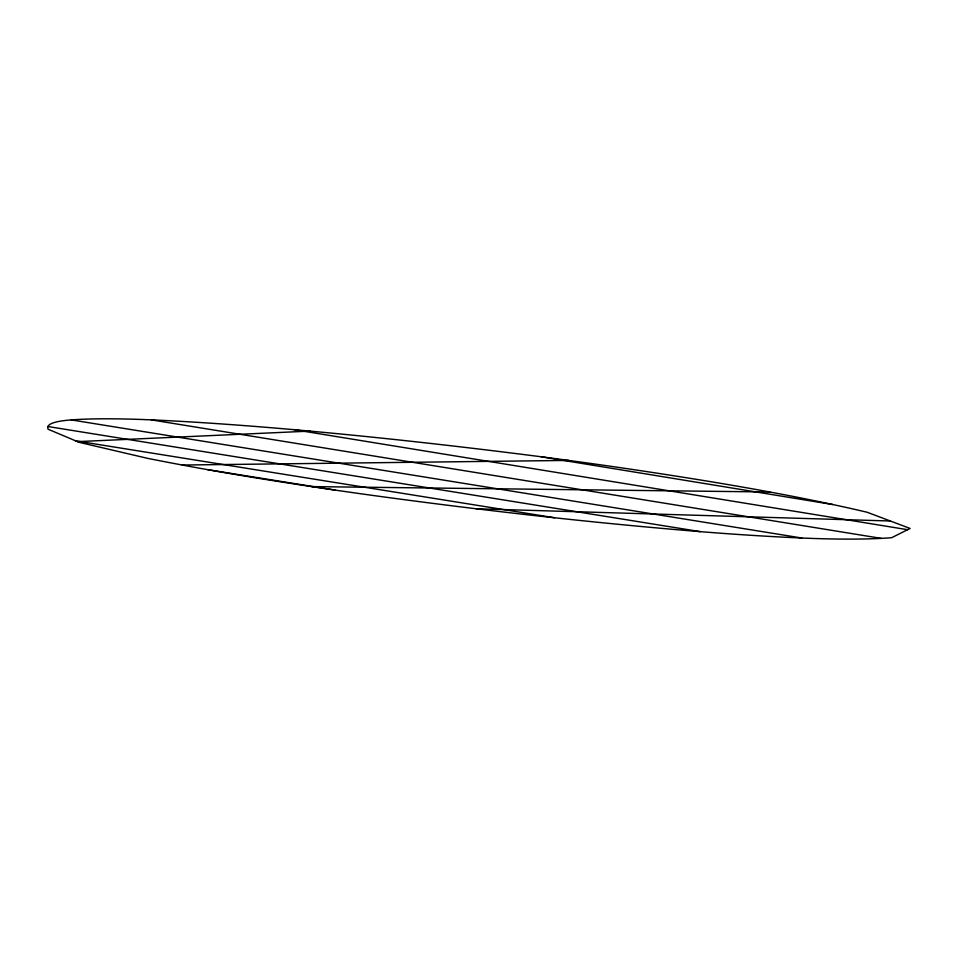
<?xml version="1.0" encoding="UTF-8"?>
<svg xmlns="http://www.w3.org/2000/svg" width="958" height="958" viewBox="0 0 958 958"><rect width="100%" height="100%" fill="white"/><g stroke="black" fill="none" stroke-linecap="round" stroke-linejoin="round"><path stroke-width="1.44" d="M77.514 441.626L310.164 431.1M182.271 465.037L568.609 460.415M311.613 486.604L769.741 491.993M476.258 508.77L890.341 520.996M207.694 469.671L335.132 490.089M71.263 419.903L801.798 538.013A379.955 44.415 8.2 0 0 891.659 537.701L910.1 528.457L867.146 512.255A352.843 35.626 8 0 0 708.225 481.275A480.653 45.062 8.2 0 0 524.673 454.667A658.362 55.612 8.1 0 0 155.388 420.047A463.708 42.487 8.5 0 0 71.263 419.903A307.554 29.171 9 0 0 48.163 429.256L79.143 442.321L147.831 458.403A347.526 36.62 9.4 0 0 264.54 479.287A654.47 82.532 9.7 0 0 388.026 497.501A1649.88 315.697 12 0 0 684.898 530.373A680.12 91.238 9.1 0 0 801.798 538.013M47.948 426.526L700.334 531.654M75.586 440.824L554.526 517.751M294.082 429.663L907.621 529.702M151.256 419.867L881.216 538.372M541.186 456.774L832.718 504.519"/></g></svg>
